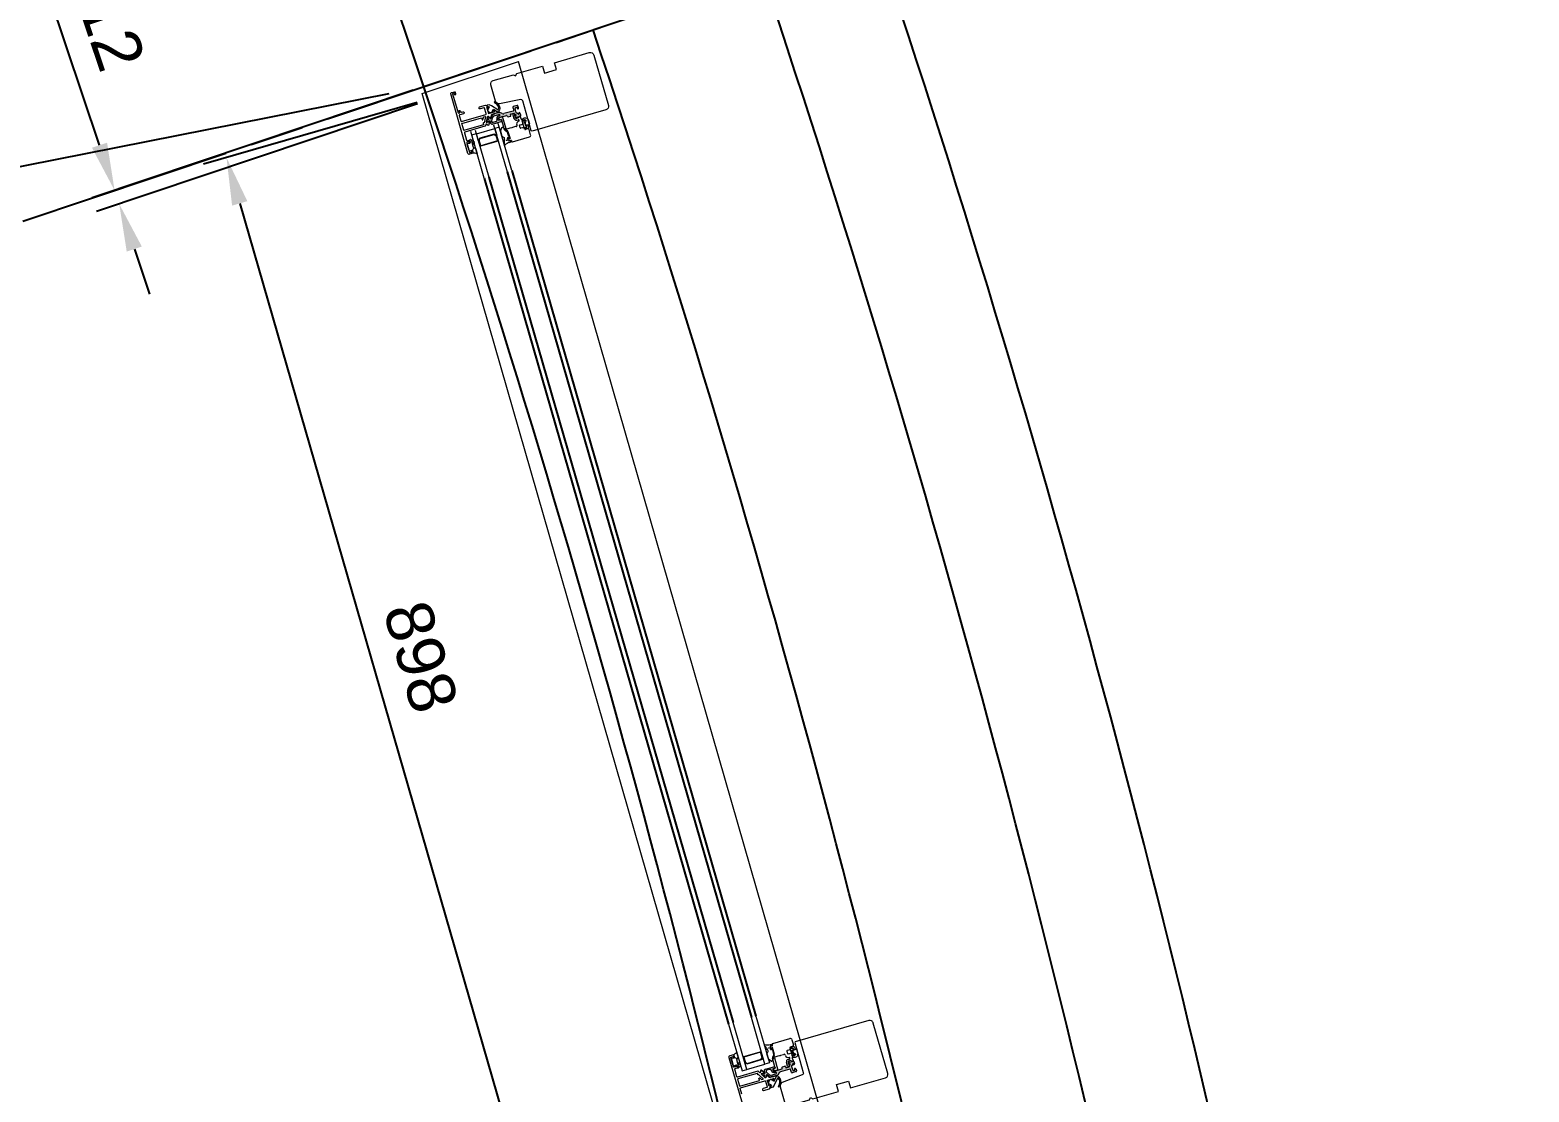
# Model space of a CAD drawing. Header units: inches. Extents: x 19267 to 40087, y 4081 to 15521.
# Drawn here: x 28981 to 30240, y 13030 to 13922 of the extents above; entities that cross this region are included whole.
import ezdxf

# ---------------------------------------------------------------- set-up
doc = ezdxf.new("R2010")
doc.units = ezdxf.units.IN
doc.header["$MEASUREMENT"] = 0
doc.linetypes.add('CENTERLINE', pattern=[30, 12, -1.5, 3, -1.5, 12])
doc.layers.get('DEFPOINTS').update_dxf_attribs({"color": 251})
doc.layers.add('20-TEXT', color=3, linetype='Continuous')
doc.layers.add('DWG', color=7, linetype='Continuous')
doc.layers.add('NEW_GF', color=7, linetype='Continuous', true_color=0xffffff)
for name, color, linetype, lineweight in [('VELFAC_ALU', 4, 'Continuous', 0), ('VELFAC_COMPOSITE', 4, 'Continuous', 0), ('VELFAC_GASKET', 5, 'Continuous', 0), ('VELFAC_GLAZING', 5, 'Continuous', 0), ('VELFAC_GLAZING_BEAD', 5, 'Continuous', 0), ('VELFAC_WOOD', 2, 'Continuous', 0)]:
    doc.layers.add(name, color=color, linetype=linetype, lineweight=lineweight)
doc.styles.get("Standard").update_dxf_attribs({"font": 'arial.ttf'})
doc.dimstyles.new('20-TEXT', dxfattribs={"dimscale": 20, "dimtxt": 2, "dimasz": 2, "dimexe": 1, "dimexo": 1.5, "dimgap": 1, "dimtad": 1, "dimdec": 0, "dimzin": 0, "dimdsep": 46, "dimtxsty": 'Standard', "dimcen": 0.09, "dimadec": 4, "dimazin": 0, "dimtfac": 1, "dimtdec": 0, "dimtofl": 0, "dimtmove": 0, "dimatfit": 3, "dimfxl": 1, "dimtolj": 1, "dimtzin": 0, "dimarcsym": 0})

# ---------------------------------------------------------------- blocks, each defined once
blk = doc.blocks.new('*D34')
at = {"layer": '20-TEXT', "color": 0, "lineweight": -2, "transparency": 16777216}
for p, q in [((29282.3, 13868.1), (28511.6, 13715.3)), ((28539, 13679.9), (29052.6, 11090.6)), ((29811.5, 11200.3), (29040.8, 11047.4))]:
    blk.add_line(p, q, dxfattribs=at)
at = {"layer": '20-TEXT', "color": 0, "transparency": 16777216}
for points in [[(28545.5, 13681.2), (28532.4, 13678.6), (28531.2, 13719.2)], [(29059.2, 11091.9), (29046.1, 11089.3), (29060.4, 11051.3)]]:
    blk.add_solid(points, dxfattribs=at)
at = {"layer": 'DEFPOINTS', "color": 0, "transparency": 16777216}
for p in [(29311.7, 13874), (29840.9, 11206.2), (29060.4, 11051.3)]:
    blk.add_point(p, dxfattribs=at)
at = {"layer": '20-TEXT', "color": 0, "transparency": 16777216, "insert": (28841.1, 12394.2), "char_height": 40, "attachment_point": 5, "rotation": 281.22}
blk.add_mtext('\\A1;2720 Structural Opening', dxfattribs=at)
blk = doc.blocks.new('*D40')
at = {"layer": '20-TEXT', "color": 0, "lineweight": -2, "transparency": 16777216}
for p, q in [((29306.2, 13860.8), (29126.7, 13809)), ((29157.1, 13776.1), (29383.5, 12992.3)), ((29554.8, 13000.2), (29375.4, 12948.3))]:
    blk.add_line(p, q, dxfattribs=at)
at = {"layer": '20-TEXT', "color": 0, "transparency": 16777216}
for points in [[(29163.5, 13777.9), (29150.7, 13774.2), (29146, 13814.5)], [(29389.9, 12994.2), (29377.1, 12990.5), (29394.6, 12953.9)]]:
    blk.add_solid(points, dxfattribs=at)
at = {"layer": 'DEFPOINTS', "color": 0, "transparency": 16777216}
for p in [(29335, 13869.1), (29583.6, 13008.5), (29394.6, 12953.9)]:
    blk.add_point(p, dxfattribs=at)
at = {"layer": '20-TEXT', "color": 0, "transparency": 16777216, "insert": (29309.1, 13395.4), "char_height": 40, "attachment_point": 5, "rotation": 286.1133}
blk.add_mtext('\\A1;898', dxfattribs=at)
blk = doc.blocks.new('*D46')
at = {"layer": '20-TEXT', "color": 0, "lineweight": -2, "transparency": 16777216}
for p, q in [((29039.3, 13824.9), (28997, 13951.1)), ((29302.7, 13871), (29033.1, 13780.6)), ((29306.5, 13859.6), (29036.9, 13769.3)), ((29068.6, 13737.7), (29081.3, 13699.8))]:
    blk.add_line(p, q, dxfattribs=at)
at = {"layer": '20-TEXT', "color": 0, "transparency": 16777216}
for points in [[(29045.7, 13827), (29033, 13822.8), (29052, 13787)], [(29074.9, 13739.8), (29062.2, 13735.6), (29055.9, 13775.6)]]:
    blk.add_solid(points, dxfattribs=at)
at = {"layer": 'DEFPOINTS', "color": 0, "transparency": 16777216}
for p in [(29331.2, 13880.5), (29335, 13869.1), (29052, 13787)]:
    blk.add_point(p, dxfattribs=at)
at = {"layer": '20-TEXT', "color": 0, "transparency": 16777216, "insert": (29049.8, 13919.7), "char_height": 40, "attachment_point": 5, "rotation": 288.5229}
blk.add_mtext('\\A1;12', dxfattribs=at)

msp = doc.modelspace()

# ---------------------------------------------------------------- hatches: boundary and pattern name
at = {"layer": 'VELFAC_COMPOSITE'}
h = msp.add_hatch(color=8, dxfattribs=at)
h.paths.add_polyline_path([(29369.5, 13842.7, -0.520567), (29367.6, 13844.2), (29367.6, 13844.6, 0.520567), (29366.9, 13845.2), (29365.2, 13844.7, -0.131652), (29365, 13844.7), (29364.6, 13844.8, -0.414214), (29364.4, 13845.2), (29364.6, 13846.1, -0.414214), (29365, 13846.3), (29365.2, 13846.2, 1.69614), (29365.4, 13847.3), (29365.3, 13847.3, -0.414214), (29365, 13847.7), (29365.2, 13848.5, -0.414214), (29365.6, 13848.8), (29366, 13848.7, -0.131652), (29366.1, 13848.6), (29367.4, 13847.4, 0.57735), (29368.2, 13847.6), (29368.6, 13849.3, -0.267949), (29370, 13850.7), (29371, 13851, 0.267949), (29371.2, 13851.2, -0.267949), (29371.4, 13851.4), (29374.8, 13852.4, -0.176327), (29375.5, 13852.4), (29377.6, 13851.4, 0.176327), (29379, 13851.4), (29386.8, 13853.6, 0.414214), (29387.2, 13854.2), (29386.5, 13856.6, -0.414214), (29386.8, 13857.3), (29390.2, 13858.2, -0.414214), (29390.8, 13857.9), (29391.3, 13856.3, -0.342001), (29390.8, 13855.2, -0.490311), (29390.5, 13855.3), (29390.3, 13856.2, 0.414214), (29389.6, 13856.5), (29388.7, 13856.2, 0.414214), (29388.3, 13855.6), (29389.2, 13852.5, 0.198912), (29389.7, 13851.9), (29391.2, 13851, 0.668179), (29391.6, 13851.4), (29391.5, 13852, -0.490311), (29391.6, 13852.3, -0.342001), (29392.6, 13851.6), (29393.1, 13850, -0.414214), (29392.7, 13849.4), (29389.8, 13848.5, -0.198912), (29389, 13848.6), (29388.2, 13849.1, -0.198912), (29388.1, 13849.2), (29388.1, 13849.4, -0.414214), (29388.2, 13849.6), (29389.1, 13849.9, 0.668179), (29389.2, 13850.5), (29388.2, 13851, -0.148291), (29387.8, 13851.4, 0.357756), (29387.2, 13851.7), (29384.8, 13850.9, 0.414214), (29384.6, 13850.6), (29384.8, 13849.7, -0.414214), (29384.6, 13849.3), (29382.5, 13848.7, -0.349216), (29382.1, 13848.9), (29381.6, 13849.8, 0.349216), (29381.3, 13849.9), (29374.9, 13848.1, 0.414214), (29374.2, 13846.9), (29374.4, 13846.2, 0.414214), (29375, 13845.8), (29376.5, 13846.3, -0.414214), (29377.1, 13845.9), (29377.2, 13845.7, -0.414214), (29376.6, 13844.7)])
h.paths.add_polyline_path([(29373.1, 13846.1), (29373, 13846.6, -0.414214), (29374.5, 13849.3), (29375.1, 13849.5, 1), (29374.7, 13850.8), (29370.8, 13849.7, 0.267949), (29369.7, 13848.6), (29368.9, 13845.3), (29368.9, 13844.8, 0.520567), (29369.8, 13844.1), (29372.5, 13844.8, 0.414214)], flags=16)
h = msp.add_hatch(color=8, dxfattribs=at)
h.paths.add_polyline_path([(29598.7, 13049.3, 0.520567), (29597.9, 13047), (29598.1, 13046.6, -0.520567), (29597.8, 13045.7), (29596.1, 13045.2, 0.131652), (29596, 13045.1), (29595.7, 13044.9, 0.414214), (29595.7, 13044.4), (29596.4, 13043.8, 0.414214), (29596.8, 13043.8), (29596.9, 13043.9, -1.69614), (29597.7, 13043.2), (29597.6, 13043.1, 0.414214), (29597.6, 13042.7), (29598.2, 13042.1, 0.414214), (29598.6, 13042.1), (29598.9, 13042.3, 0.131652), (29599, 13042.5), (29599.4, 13044.2, -0.57735), (29600.2, 13044.4), (29601.5, 13043.2, 0.267949), (29603.4, 13042.7), (29604.4, 13043, -0.267949), (29604.7, 13042.9, 0.267949), (29605, 13042.9), (29608.4, 13043.9, 0.176327), (29608.9, 13044.3), (29610.2, 13046.2, -0.176327), (29611.3, 13047), (29619.2, 13049.3, -0.414214), (29619.8, 13048.9), (29620.5, 13046.5, 0.414214), (29621.1, 13046.2), (29624.5, 13047.2, 0.414214), (29624.8, 13047.8), (29624.4, 13049.3, 0.342001), (29623.4, 13050.1, 0.490311), (29623.2, 13049.8), (29623.4, 13048.9, -0.414214), (29623.1, 13048.3), (29622.1, 13048, -0.414214), (29621.5, 13048.4), (29620.6, 13051.5, -0.198912), (29620.7, 13052.3), (29621.5, 13053.8, -0.668179), (29622.1, 13053.7), (29622.3, 13053.1, 0.490311), (29622.5, 13053, 0.342001), (29623, 13054.1), (29622.5, 13055.7, 0.414214), (29621.9, 13056), (29619, 13055.1, 0.198912), (29618.4, 13054.7), (29617.9, 13053.9, 0.198912), (29617.9, 13053.7), (29618, 13053.5, 0.414214), (29618.2, 13053.4), (29619.1, 13053.6, -0.668179), (29619.5, 13053.2), (29618.9, 13052.2, 0.148291), (29618.8, 13051.7, -0.357756), (29618.5, 13051.1), (29616, 13050.4, -0.414214), (29615.7, 13050.6), (29615.4, 13051.5, 0.414214), (29615, 13051.7), (29612.9, 13051.1, 0.349216), (29612.7, 13050.8), (29612.7, 13049.7, -0.349216), (29612.5, 13049.4), (29606.1, 13047.6, -0.414214), (29604.9, 13048.3), (29604.7, 13048.9, -0.414214), (29605.1, 13049.6), (29606.5, 13050, 0.414214), (29606.8, 13050.6), (29606.8, 13050.8, 0.414214), (29605.8, 13051.3)])
h.paths.add_polyline_path([(29603.6, 13048.4), (29603.7, 13047.9, 0.414214), (29606.4, 13046.4), (29607, 13046.5, -1), (29607.4, 13045.2), (29603.5, 13044.1, -0.267949), (29602, 13044.4), (29599.6, 13046.8), (29599.3, 13047.2, -0.520567), (29599.7, 13048.3), (29602.3, 13049, -0.414214)], flags=16)

# ---------------------------------------------------------------- linework, layer by layer
at = {"color": 5}
msp.add_arc((19169.9, 10476.1), 10695.9, 3.91391, 18.52294, dxfattribs=at)
at = {"layer": '20-TEXT', "color": 1, "linetype": 'CENTERLINE', "ltscale": 15}
msp.add_line((26414.7, 12903.4), (29691, 14001.1), dxfattribs=at)
at = {"layer": 'DWG', "ltscale": 5}
for p, q in [((29381.7, 13802.6), (29586.9, 13092.7)), ((29385.5, 13803.7), (29590.7, 13093.8)), ((29362.4, 13797.1), (29567.6, 13087.1)), ((29366.3, 13798.2), (29571.5, 13088.3))]:
    msp.add_line(p, q, dxfattribs=at)
at = {"layer": 'NEW_GF', "color": 4, "linetype": 'Continuous', "ltscale": 100}
msp.add_line((29691, 14001.1), (29311.7, 13874), dxfattribs=at)
msp.add_arc((19176.6, 10479.1), 10688.6, 18.51899, 26.04375, dxfattribs=at)
at = {"layer": 'NEW_GF', "color": 1, "linetype": 'Continuous', "ltscale": 100}
for centre, radius, start, end in [((19171.7, 10476.3), 11094.1, 3.91335, 18.52479), ((19169.9, 10476.1), 10995.9, 3.91391, 18.52293), ((19172.4, 10476.4), 10843.4, 3.91305, 18.52548)]:
    msp.add_arc(centre, radius, start, end, dxfattribs=at)
at = {"layer": 'VELFAC_ALU', "ltscale": 15}
msp.add_line((29310.4, 13868.3), (29391.1, 13895.3), dxfattribs=at)
at = {"layer": 'VELFAC_ALU'}
for p, q in [((29643.7, 13018.5), (29391.1, 13895.3)), ((29561, 12998.5), (29310.4, 13868.3))]:
    msp.add_line(p, q, dxfattribs=at)
for points in [[(29363.1, 13840.8), (29346.1, 13835.9, 0.414214), (29345.8, 13835.3), (29347.6, 13829.1, 0.414214), (29348.2, 13828.7), (29349.9, 13829.2, -0.414214), (29350.2, 13829), (29350.6, 13827.8, -0.341999), (29350.1, 13826.7, -0.490314), (29349.8, 13826.8), (29349.6, 13827.6, 0.414214), (29349.3, 13827.7), (29348.1, 13827.4, 0.414214), (29347.8, 13826.8), (29350, 13819.1, 0.414214), (29350.6, 13818.7), (29351.8, 13819.1, 0.414214), (29352, 13819.3), (29351.7, 13820.2, -0.490314), (29351.9, 13820.4, -0.341999), (29352.9, 13819.7), (29353.3, 13818.5, -0.414214), (29353.1, 13818.1), (29350, 13817.3, -0.414214), (29348.7, 13817.9), (29334.3, 13867.9, -0.414214), (29335, 13869.1), (29337.4, 13869.8, -0.414214), (29338, 13869.5), (29338.4, 13868, -0.341999), (29338, 13866.9, -0.490314), (29337.7, 13867), (29337.2, 13868.5, 0.414214), (29337, 13868.7), (29335.9, 13868.4, 0.414214), (29335.8, 13868.1), (29340.5, 13852, 0.414214), (29340.7, 13851.8), (29341.8, 13852.1, 0.414214), (29341.9, 13852.4), (29341.5, 13853.9, -0.490314), (29341.7, 13854.1, -0.341999), (29342.6, 13853.4), (29342.8, 13853, 0.414214), (29343.4, 13852.6), (29344.5, 13852.9, -1), (29345, 13851.3), (29341.9, 13850.4, 0.414214), (29341.5, 13849.8), (29342.8, 13845.3, 0.414214), (29343.4, 13844.9), (29363.8, 13850.8, 0.414214), (29364.1, 13851.4), (29362.8, 13856, 0.414214), (29362.2, 13856.3), (29359.1, 13855.4, -1), (29358.6, 13857), (29363.5, 13858.4, -0.198912), (29363.6, 13858.4), (29365.7, 13857.3, -0.341999), (29366.2, 13856.2, -0.490314), (29365.9, 13856), (29364.8, 13856.7, 0.668179), (29364.5, 13856.4), (29365.9, 13851.6, 0.414214), (29366.1, 13851.5), (29370.9, 13852.9, 0.668179), (29371, 13853.2), (29369.7, 13853.9, -0.490314), (29369.7, 13854.2, -0.341999), (29370.9, 13854.4), (29373.5, 13853, -0.668179), (29373.4, 13852), (29368.9, 13850.7, 0.267949), (29368.2, 13850), (29367.6, 13847.6, -0.57735), (29367.3, 13847.5), (29365.8, 13848.9, 0.57735), (29365.3, 13848.7), (29364.2, 13844.5, 0.760346), (29364.7, 13844.2, -0.171785), (29364.9, 13844.2), (29366.5, 13844.4, 0.267949), (29366.6, 13844.5, -0.957292), (29367, 13844.4), (29366, 13841.5, -0.493145), (29365.7, 13841.4), (29365, 13841.9, -0.315299), (29364.9, 13842.2), (29364.9, 13842.2, 0.414214), (29364.8, 13842.5), (29363.8, 13842.7), (29363.4, 13841.2, -0.267949)], [(29343.7, 13843.2), (29360.1, 13848, -0.414214), (29360.3, 13847.8), (29360.7, 13846.4, 0.414214), (29361.1, 13846.2), (29361.2, 13846.2, 0.267949), (29361.4, 13846.4), (29361.9, 13848.3, -0.267949), (29362.1, 13848.6), (29363.3, 13848.9, -0.57735), (29363.5, 13848.7), (29362.3, 13843.8, -0.267949), (29362.2, 13843.7), (29361.8, 13843.6, 0.414214), (29361.6, 13843.2), (29361.9, 13842.3, -0.414214), (29361.8, 13842), (29345.4, 13837.3, -0.414214), (29345.2, 13837.4), (29343.6, 13843, -0.414214)], [(29577.2, 13035), (29593.5, 13039.8, 0.414214), (29593.7, 13040), (29593.2, 13041.5, -0.414214), (29593.5, 13041.8), (29593.6, 13041.9, -0.267949), (29593.9, 13041.8), (29595.3, 13040.4, 0.267949), (29595.6, 13040.4), (29596.7, 13040.7, 0.57735), (29596.8, 13041), (29593.2, 13044.5, 0.267949), (29593.1, 13044.5), (29592.7, 13044.4, -0.414214), (29592.3, 13044.6), (29592.1, 13045.6, 0.414214), (29591.8, 13045.7), (29575.5, 13041, 0.414214), (29575.3, 13040.8), (29576.9, 13035.2, 0.414214)]]:
    msp.add_lwpolyline(points, format="xyb", close=True, dxfattribs=at)
msp.add_lwpolyline([(29578.8, 13028.3), (29577.5, 13032.9, -0.414214), (29577.8, 13033.5), (29598.2, 13039.4, -0.414214), (29598.8, 13039), (29600.1, 13034.5, -0.414214), (29599.8, 13033.9), (29596.7, 13033, 1), (29597.1, 13031.3), (29602, 13032.8, 0.198912), (29602.1, 13032.8), (29603.3, 13034.9, 0.341999), (29603.1, 13036.1, 0.490314), (29602.8, 13036.1), (29602.1, 13034.9, -0.668179), (29601.8, 13035), (29600.4, 13039.8, -0.414214), (29600.5, 13040), (29605.3, 13041.4, -0.668179), (29605.6, 13041.1), (29604.9, 13039.9, 0.490314), (29605, 13039.6, 0.341999), (29606.1, 13040.1), (29607.6, 13042.7, 0.668179), (29607, 13043.5), (29602.5, 13042.1, -0.267949), (29601.5, 13042.4), (29599.7, 13044.1, 0.57735), (29599.4, 13044), (29598.9, 13042.1, -0.57735), (29598.4, 13041.9), (29595.2, 13045, -0.760346), (29595.5, 13045.5, 0.171785), (29595.6, 13045.5), (29597.1, 13046.2, -0.267949), (29597.3, 13046.2, 0.957292), (29597.5, 13046.5), (29595.1, 13048.4, 0.493145), (29594.8, 13048.3), (29594.5, 13047.5, 0.315299), (29594.5, 13047.3), (29594.6, 13047.2, -0.414214), (29594.6, 13046.9), (29593.9, 13046.2), (29592.8, 13047.3, 0.267949), (29592.3, 13047.4), (29575.3, 13042.5, -0.414214), (29574.7, 13042.9), (29572.9, 13049.1, -0.414214), (29573.3, 13049.7), (29574.9, 13050.2, 0.414214), (29575.1, 13050.6), (29574.7, 13051.8, 0.341999), (29573.8, 13052.5, 0.490314), (29573.6, 13052.2), (29573.8, 13051.4, -0.414214), (29573.7, 13051.2), (29572.4, 13050.8, -0.414214), (29571.8, 13051.1), (29569.6, 13058.8, -0.414214), (29569.9, 13059.4), (29571.2, 13059.8, -0.414214), (29571.4, 13059.7), (29571.7, 13058.8, 0.490314), (29572, 13058.7, 0.341999), (29572.4, 13059.9), (29572.1, 13061, 0.414214), (29571.7, 13061.3), (29568.6, 13060.4, 0.414214), (29567.9, 13059.1), (29582.4, 13009.2, 0.414214)], format="xyb", dxfattribs=at)
at = {"layer": 'VELFAC_COMPOSITE'}
for p, q in [((29366, 13848.7), (29365.6, 13848.8)), ((29368.6, 13849.3), (29368.2, 13847.6)), ((29371, 13851), (29370, 13850.7)), ((29370.8, 13849.7), (29374.7, 13850.8)), ((29374.8, 13852.4), (29371.4, 13851.4)), ((29375.1, 13849.5), (29374.5, 13849.3)), ((29374.9, 13848.1), (29381.3, 13849.9)), ((29377.6, 13851.4), (29375.5, 13852.4)), ((29386.8, 13853.6), (29379, 13851.4)), ((29381.6, 13849.8), (29382.1, 13848.9)), ((29382.5, 13848.7), (29384.6, 13849.3)), ((29384.8, 13849.7), (29384.6, 13850.6)), ((29384.8, 13850.9), (29387.2, 13851.7)), ((29386.5, 13856.6), (29387.2, 13854.2)), ((29390.2, 13858.2), (29386.8, 13857.3)), ((29388.1, 13849.4), (29388.1, 13849.2)), ((29388.2, 13851), (29389.2, 13850.5)), ((29389.1, 13849.9), (29388.2, 13849.6)), ((29388.2, 13849.1), (29389, 13848.6)), ((29389.2, 13852.5), (29388.3, 13855.6)), ((29388.7, 13856.2), (29389.6, 13856.5)), ((29391.2, 13851), (29389.7, 13851.9)), ((29389.8, 13848.5), (29392.7, 13849.4)), ((29390.3, 13856.2), (29390.5, 13855.3)), ((29391.3, 13856.3), (29390.8, 13857.9)), ((29391.5, 13852), (29391.6, 13851.4)), ((29393.1, 13850), (29392.6, 13851.6)), ((29364.6, 13846.1), (29364.4, 13845.2)), ((29364.6, 13844.8), (29365, 13844.7)), ((29365.2, 13848.5), (29365, 13847.7)), ((29365.2, 13846.2), (29365, 13846.3)), ((29365.2, 13844.7), (29366.9, 13845.2)), ((29365.3, 13847.3), (29365.4, 13847.3)), ((29367.4, 13847.4), (29366.1, 13848.6)), ((29367.6, 13844.6), (29367.6, 13844.2)), ((29368.9, 13845.3), (29369.7, 13848.6)), ((29368.9, 13844.8), (29368.9, 13845.3)), ((29369.5, 13842.7), (29376.6, 13844.7)), ((29372.5, 13844.8), (29369.8, 13844.1)), ((29373, 13846.6), (29373.1, 13846.1)), ((29374.4, 13846.2), (29374.2, 13846.9)), ((29376.5, 13846.3), (29375, 13845.8)), ((29377.2, 13845.7), (29377.1, 13845.9)), ((29619, 13055.1), (29621.9, 13056)), ((29622.5, 13055.7), (29623, 13054.1)), ((29595.7, 13044.9), (29596, 13045.1)), ((29596.4, 13043.8), (29595.7, 13044.4)), ((29596.1, 13045.2), (29597.8, 13045.7)), ((29596.9, 13043.9), (29596.8, 13043.8)), ((29597.6, 13043.1), (29597.7, 13043.2)), ((29598.1, 13046.6), (29597.9, 13047)), ((29598.7, 13049.3), (29605.8, 13051.3)), ((29599.4, 13044.2), (29599, 13042.5)), ((29599.3, 13047.2), (29599.6, 13046.8)), ((29599.6, 13046.8), (29602, 13044.4)), ((29602.3, 13049), (29599.7, 13048.3)), ((29601.5, 13043.2), (29600.2, 13044.4)), ((29604.4, 13043), (29603.4, 13042.7)), ((29603.5, 13044.1), (29607.4, 13045.2)), ((29603.7, 13047.9), (29603.6, 13048.4)), ((29604.7, 13048.9), (29604.9, 13048.3)), ((29608.4, 13043.9), (29605, 13042.9)), ((29606.5, 13050), (29605.1, 13049.6)), ((29606.1, 13047.6), (29612.5, 13049.4)), ((29607, 13046.5), (29606.4, 13046.4)), ((29606.8, 13050.8), (29606.8, 13050.6)), ((29610.2, 13046.2), (29608.9, 13044.3)), ((29619.2, 13049.3), (29611.3, 13047)), ((29612.7, 13049.7), (29612.7, 13050.8)), ((29612.9, 13051.1), (29615, 13051.7)), ((29615.4, 13051.5), (29615.7, 13050.6)), ((29616, 13050.4), (29618.5, 13051.1)), ((29617.9, 13053.9), (29618.4, 13054.7)), ((29618, 13053.5), (29617.9, 13053.7)), ((29619.1, 13053.6), (29618.2, 13053.4)), ((29618.9, 13052.2), (29619.5, 13053.2)), ((29620.5, 13046.5), (29619.8, 13048.9)), ((29620.6, 13051.5), (29621.5, 13048.4)), ((29621.5, 13053.8), (29620.7, 13052.3)), ((29624.5, 13047.2), (29621.1, 13046.2)), ((29622.3, 13053.1), (29622.1, 13053.7)), ((29622.1, 13048), (29623.1, 13048.3)), ((29623.4, 13048.9), (29623.2, 13049.8)), ((29624.4, 13049.3), (29624.8, 13047.8)), ((29598.2, 13042.1), (29597.6, 13042.7)), ((29598.9, 13042.3), (29598.6, 13042.1))]:
    msp.add_line(p, q, dxfattribs=at)
for centre, radius, start, end in [((29365.5, 13848.5), 0.3, 76.1217, 166.1217), ((29370.6, 13848.8), 2, 106.1217, 166.1217), ((29371.2, 13848.2), 1.5, 106.1217, 166.1217), ((29370.9, 13851.3), 0.3, 286.1217, 346.1217), ((29371.5, 13851.2), 0.3, 106.1217, 166.1217), ((29375.1, 13847.2), 2.2, 106.1217, 196.1217), ((29374.9, 13850.1), 0.7, 286.1217, 106.1217), ((29375.1, 13851.5), 1, 66.1217, 106.1217), ((29378.4, 13853.3), 2, 246.1217, 286.1217), ((29381.3, 13849.6), 0.3, 29.1217, 106.1217), ((29382.4, 13849), 0.3, 209.1217, 286.1217), ((29384.9, 13850.7), 0.3, 106.1217, 196.1217), ((29384.5, 13849.6), 0.3, 286.1217, 16.1217), ((29387, 13856.8), 0.5, 106.1217, 196.1217), ((29386.7, 13854.1), 0.5, 286.1217, 16.1217), ((29387.4, 13851.2), 0.5, 27.3818, 106.1217), ((29388.7, 13851.9), 1, 207.3818, 241.1217), ((29388.2, 13849.4), 0.2, 106.1217, 196.1217), ((29388.3, 13849.2), 0.2, 196.1217, 241.1217), ((29388.8, 13855.8), 0.5, 106.1217, 196.1217), ((29389, 13850.2), 0.3, 286.1217, 61.1217), ((29390.2, 13852.7), 1, 196.1217, 241.1217), ((29389.8, 13856), 0.5, 16.1217, 106.1217), ((29390.3, 13857.8), 0.5, 16.1217, 106.1217), ((29390.7, 13855.4), 0.2, 196.1217, 300.5987), ((29390.3, 13856.1), 1, 300.5987, 16.1217), ((29391.3, 13851.3), 0.3, 241.1217, 16.1217), ((29391.6, 13852.1), 0.2, 91.6448, 196.1217), ((29391.7, 13851.3), 1, 16.1217, 91.6448), ((29392.6, 13849.9), 0.5, 286.1217, 16.1217), ((29364.7, 13845.1), 0.3, 166.1217, 256.1217), ((29364.9, 13846), 0.3, 76.1217, 166.1217), ((29365.3, 13847.6), 0.3, 166.1217, 256.1217), ((29365.1, 13845), 0.3, 256.1217, 286.1217), ((29365.6, 13846.7), 0.6, 227.1667, 105.0768), ((29365.9, 13848.4), 0.3, 46.1217, 76.1217), ((29367, 13844.7), 0.6, 356.1217, 106.1217), ((29367.7, 13847.7), 0.5, 226.1217, 346.1217), ((29369.1, 13844.1), 1.5, 176.1217, 286.1217), ((29369.6, 13844.7), 0.7, 176.1217, 286.1217), ((29372.2, 13845.8), 1, 286.1217, 16.1217), ((29375.2, 13847.1), 1, 106.1217, 196.1217), ((29374.9, 13846.3), 0.5, 196.1217, 286.1217), ((29376.6, 13845.8), 0.5, 16.1217, 106.1217), ((29376.4, 13845.5), 0.75, 286.1217, 16.1217), ((29389.5, 13849.5), 1, 241.1217, 286.1217), ((29622.1, 13055.5), 0.5, 16.1217, 106.1217), ((29595.9, 13044.7), 0.3, 136.1217, 226.1217), ((29596.2, 13044.9), 0.3, 106.1217, 136.1217), ((29596.6, 13044), 0.3, 226.1217, 316.1217), ((29597.5, 13043.8), 0.6, 287.1667, 165.0768), ((29597.8, 13042.9), 0.3, 136.1217, 226.1217), ((29599.1, 13047.8), 1.5, 106.1217, 216.1217), ((29597.7, 13046.3), 0.6, 286.1217, 36.1217), ((29599.9, 13047.6), 0.7, 106.1217, 216.1217), ((29599.9, 13044.1), 0.5, 46.1217, 166.1217), ((29602.9, 13044.7), 2, 226.1217, 286.1217), ((29603.1, 13045.5), 1.5, 226.1217, 286.1217), ((29602.6, 13048.1), 1, 16.1217, 106.1217), ((29605.8, 13048.5), 2.2, 196.1217, 286.1217), ((29604.5, 13042.7), 0.3, 46.1217, 106.1217), ((29605.2, 13049.1), 0.5, 106.1217, 196.1217), ((29605.9, 13048.5), 1, 196.1217, 286.1217), ((29606, 13050.6), 0.75, 16.1217, 106.1217), ((29606.4, 13050.5), 0.5, 286.1217, 16.1217), ((29607.2, 13045.9), 0.7, 286.1217, 106.1217), ((29608.1, 13044.8), 1, 286.1217, 326.1217), ((29611.9, 13045.1), 2, 106.1217, 146.1217), ((29612.4, 13049.7), 0.3, 286.1217, 3.1217), ((29613, 13050.8), 0.3, 106.1217, 183.1217), ((29615.1, 13051.4), 0.3, 16.1217, 106.1217), ((29616, 13050.7), 0.3, 196.1217, 286.1217), ((29618.1, 13053.8), 0.2, 151.1217, 196.1217), ((29618.2, 13053.6), 0.2, 196.1217, 286.1217), ((29619.2, 13054.2), 1, 106.1217, 151.1217), ((29618.3, 13051.6), 0.5, 286.1217, 4.8617), ((29619.8, 13051.8), 1, 151.1217, 184.8617), ((29619.2, 13053.3), 0.3, 331.1217, 106.1217), ((29619.3, 13048.8), 0.5, 16.1217, 106.1217), ((29621, 13046.7), 0.5, 196.1217, 286.1217), ((29621.6, 13051.8), 1, 151.1217, 196.1217), ((29621.8, 13053.6), 0.3, 16.1217, 151.1217), ((29622, 13048.5), 0.5, 196.1217, 286.1217), ((29622.4, 13053.1), 0.2, 196.1217, 300.5987), ((29622, 13053.8), 1, 300.5987, 16.1217), ((29623, 13048.8), 0.5, 286.1217, 16.1217), ((29623.4, 13049.9), 0.2, 91.6448, 196.1217), ((29623.4, 13049.1), 1, 16.1217, 91.6448), ((29624.3, 13047.6), 0.5, 286.1217, 16.1217), ((29598.4, 13042.3), 0.3, 226.1217, 316.1217), ((29598.7, 13042.5), 0.3, 316.1217, 346.1217), ((29604.9, 13043.2), 0.3, 226.1217, 286.1217)]:
    msp.add_arc(centre, radius, start, end, dxfattribs=at)
at = {"layer": 'VELFAC_GASKET'}
for p, q in [((29373.3, 13860.1), (29371.4, 13861.3)), ((29364.6, 13858.3), (29364.6, 13858.3)), ((29364.7, 13857.8), (29366.7, 13857.1)), ((29366.5, 13858.8), (29364.8, 13858.4)), ((29366.7, 13857.1), (29365.4, 13854.7)), ((29365.8, 13853.3), (29367.5, 13852.4)), ((29368.5, 13858), (29366.5, 13858.8)), ((29374, 13854.6), (29368.5, 13858)), ((29368.9, 13852.7), (29370.2, 13855.2)), ((29370.2, 13855.2), (29374.6, 13852.4)), ((29371.1, 13860.8), (29372.7, 13859.6)), ((29377, 13839.5), (29376.1, 13837.1)), ((29376.1, 13836.8), (29377.3, 13832.5)), ((29381.1, 13837.6), (29378.2, 13839.7)), ((29383.1, 13832.1), (29381.3, 13837.3)), ((29392.6, 13839.6), (29392.1, 13841.4)), ((29392.4, 13842), (29393.9, 13842.4)), ((29394.7, 13839.6), (29393.3, 13839.2)), ((29393.9, 13842.4), (29395.1, 13842.8)), ((29394.5, 13845.1), (29394.2, 13846.1)), ((29395.9, 13846), (29394.5, 13845.1)), ((29395.9, 13846), (29394.5, 13845.1)), ((29395.8, 13840), (29394.7, 13839.6)), ((29396.4, 13845.3), (29396, 13845)), ((29396.4, 13845.3), (29396, 13845)), ((29396.3, 13838.8), (29396.1, 13839.4)), ((29396.2, 13843.9), (29397, 13841.1)), ((29396.2, 13843.9), (29397, 13841.1)), ((29397.2, 13845.9), (29396.4, 13845.3)), ((29397.2, 13845.9), (29396.4, 13845.3)), ((29398.6, 13838.9), (29396.5, 13838.7)), ((29397, 13844.2), (29397.6, 13845.4)), ((29397, 13844.2), (29397.6, 13845.4)), ((29397, 13841.1), (29397.9, 13841.1)), ((29397, 13841.1), (29397.9, 13841.1)), ((29398.2, 13841.7), (29397.6, 13841.8)), ((29398.2, 13841.7), (29397.6, 13841.8)), ((29397.9, 13841.1), (29398.2, 13841.1)), ((29397.9, 13841.1), (29398.2, 13841.1)), ((29398.6, 13842.2), (29399.1, 13842)), ((29399.3, 13846.6), (29400.4, 13842.9)), ((29349.7, 13820.4), (29348.2, 13825.6)), ((29348.5, 13826.2), (29350.3, 13826.7)), ((29350.7, 13827.4), (29350.2, 13828.9)), ((29351, 13829.7), (29352.5, 13829.3)), ((29351.4, 13829.6), (29352, 13827.4)), ((29352.6, 13827.6), (29352, 13827.4)), ((29352, 13827.4), (29353.3, 13823.2)), ((29352.4, 13827.2), (29352.7, 13827.4)), ((29353.4, 13826.1), (29352.4, 13826.5)), ((29353.6, 13828.3), (29354, 13826.7)), ((29377.6, 13832.2), (29379.3, 13831.3)), ((29382.9, 13828.6), (29382, 13830.7)), ((29382.4, 13831.4), (29382.7, 13831.4)), ((29384.6, 13828.8), (29383.7, 13828.5)), ((29383.7, 13827.3), (29384.8, 13827.9)), ((29384.9, 13828.6), (29384.9, 13828.7)), ((29352, 13820.5), (29350.3, 13820)), ((29353.3, 13818.3), (29352.8, 13820.1)), ((29353.5, 13822.7), (29354.1, 13822.6)), ((29355.5, 13821.5), (29356.5, 13818)), ((29602.5, 13069.8), (29603.8, 13070)), ((29602.5, 13068.3), (29602.9, 13066.1)), ((29604, 13069.1), (29603.1, 13068.8)), ((29604.2, 13069.4), (29604.3, 13069.3)), ((29570.1, 13057.6), (29571.6, 13052.4)), ((29572.1, 13058.7), (29570.4, 13058.2)), ((29572, 13061.2), (29572.5, 13059.4)), ((29574.5, 13057.6), (29575, 13058.1)), ((29575.6, 13059.7), (29574.6, 13063.2)), ((29575.8, 13052.9), (29574.6, 13057.1)), ((29601.1, 13057.8), (29599.9, 13062)), ((29600, 13062.5), (29600.9, 13064.1)), ((29603.3, 13056), (29601.3, 13057.5)), ((29603.6, 13065.7), (29603.9, 13065.9)), ((29605.8, 13059.7), (29604.5, 13056.4)), ((29604.6, 13065.5), (29605.8, 13060.1)), ((29616.6, 13064.2), (29617.1, 13062.4)), ((29618.4, 13065.3), (29616.9, 13064.9)), ((29617.7, 13062.1), (29619.2, 13062.5)), ((29619.5, 13065.6), (29618.4, 13065.3)), ((29619.2, 13062.5), (29620.4, 13062.9)), ((29619.3, 13066.8), (29619.5, 13066.2)), ((29621.3, 13068), (29619.4, 13067)), ((29621.1, 13065.3), (29621.8, 13065.8)), ((29621.1, 13065.3), (29621.8, 13065.8)), ((29621.9, 13062.5), (29621.1, 13065.3)), ((29621.9, 13062.5), (29621.1, 13065.3)), ((29622.8, 13060.5), (29621.1, 13060.5)), ((29621.1, 13060.5), (29621.4, 13059.6)), ((29622.8, 13060.5), (29621.1, 13060.5)), ((29621.8, 13065.8), (29622.1, 13065.9)), ((29621.8, 13065.8), (29622.1, 13065.9)), ((29622.5, 13065.5), (29622, 13064.9)), ((29622.5, 13065.5), (29622, 13064.9)), ((29622.8, 13061.4), (29622.3, 13061.5)), ((29622.8, 13061.4), (29622.3, 13061.5)), ((29622.8, 13062.6), (29623.9, 13061.9)), ((29622.8, 13062.6), (29623.9, 13061.9)), ((29623.8, 13061.3), (29622.8, 13061.4)), ((29623.8, 13061.3), (29622.8, 13061.4)), ((29623.1, 13065.2), (29623.3, 13065.6)), ((29626, 13061.9), (29624.9, 13065.6)), ((29572.2, 13052), (29573.9, 13052.5)), ((29574.6, 13052.2), (29575.1, 13050.6)), ((29576.2, 13054.7), (29575.6, 13053.8)), ((29576.4, 13053), (29575.8, 13052.9)), ((29576.4, 13050.7), (29575.8, 13052.9)), ((29576, 13053.2), (29576.3, 13053.2)), ((29576.1, 13050.4), (29577.2, 13051.5)), ((29577.5, 13053), (29577.1, 13054.5)), ((29605.9, 13039.1), (29608.2, 13043.8)), ((29601.2, 13038.3), (29602.2, 13040)), ((29604, 13035.6), (29601.6, 13036.9)), ((29602.7, 13033.9), (29604, 13035.6)), ((29602.9, 13033.5), (29602.9, 13033.5)), ((29604.8, 13034.1), (29603.1, 13033.5)), ((29603.5, 13040.4), (29605.9, 13039.1)), ((29606, 13035.7), (29604.8, 13034.1)), ((29608.8, 13041.6), (29606, 13035.7)), ((29609.7, 13034.8), (29610.5, 13036.7)), ((29611.2, 13036.6), (29610.2, 13034.5))]:
    msp.add_line(p, q, dxfattribs=at)
for centre in [(29381.2, 13829.1), (29601.3, 13067)]:
    msp.add_circle(centre, 0.196, dxfattribs=at)
for centre, radius, start, end in [((29371.2, 13861.1), 0.3, 57.8186, 237.8186), ((29364.9, 13858.1), 0.3, 101.1217, 151.1217), ((29364.9, 13858.1), 0.3, 151.1217, 241.1217), ((29366.2, 13854.2), 1, 151.1217, 241.1217), ((29368, 13853.2), 1, 241.1217, 331.1217), ((29370.1, 13856), 4.5, 344.0952, 53.8186), ((29370.7, 13855.9), 5, 342.0911, 58.587), ((29374.1, 13854.8), 0.3, 237.8186, 344.0952), ((29365.9, 13857.4), 10, 329.9676, 342.0911), ((29376.6, 13836.9), 0.5, 158.0893, 196.1217), ((29377.8, 13838.8), 1.05, 65.8648, 139.2884), ((29380.8, 13837.2), 0.5, 19.0994, 65.5613), ((29392.6, 13841.5), 0.5, 106.1217, 196.1217), ((29393.1, 13839.7), 0.5, 196.1217, 286.1217), ((29394.6, 13846.2), 0.375, 145.1411, 196.3376), ((29397, 13844.2), 3.54, 66.6894, 141.6251), ((29388.2, 13841.6), 7.16, 11.1277, 29.2287), ((29395.1, 13843), 0.2, 286.1217, 12.8318), ((29396.1, 13844.7), 0.3, 126.8137, 208.2069), ((29396.1, 13844.7), 0.3, 126.8137, 208.2069), ((29395.9, 13839.7), 0.327, 317.5229, 108.4886), ((29396.1, 13845.7), 0.462, 302.9878, 124.7782), ((29396.1, 13845.7), 0.462, 302.9878, 124.7782), ((29390, 13841.4), 6.64, 21.7296, 28.2069), ((29390, 13841.4), 6.64, 21.7296, 28.2069), ((29395.7, 13844), 4.59, 276.0741, 303.203), ((29395.7, 13844), 4.59, 276.0741, 303.203), ((29396.5, 13838.9), 0.167, 196.1217, 275.9803), ((29398.3, 13843.3), 1.59, 143.392, 243.9842), ((29398.3, 13843.3), 1.59, 143.392, 243.9842), ((29397.3, 13845.6), 0.3, 325.6357, 126.1217), ((29397.3, 13845.6), 0.3, 325.6357, 126.1217), ((29397.9, 13840.6), 0.5, 303.203, 91.1217), ((29397.9, 13840.6), 0.5, 303.203, 91.1217), ((29398.2, 13841.4), 0.3, 271.1217, 75.4051), ((29398.2, 13841.4), 0.3, 271.1217, 75.4051), ((29397.4, 13845.6), 2.14, 26.5488, 59.7186), ((29398.4, 13840.5), 1.6, 275.9803, 66.6005), ((29399.2, 13843.2), 1.16, 259.3424, 344.9099), ((29348.7, 13825.7), 0.5, 106.1217, 196.1217), ((29350.8, 13829.1), 0.6, 76.1217, 196.1217), ((29350.1, 13827.3), 0.6, 286.1217, 13.3978), ((29352.6, 13826.9), 0.382, 116.0837, 245.0179), ((29352.1, 13827.8), 1.5, 16.1217, 76.1217), ((29352.6, 13827.5), 0.1, 301.1217, 106.1217), ((29353.5, 13826.6), 0.5, 250.0559, 16.1217), ((29378, 13832.9), 0.799, 205.4802, 237.2733), ((29379, 13830.9), 0.5, 3.6929, 62.0044), ((29352.6, 13829.2), 27, 352.7874, 3.6929), ((29380.7, 13825.6), 1.29, 172.8477, 202.962), ((29379.7, 13825.2), 0.235, 202.9875, 305.8639), ((29390.5, 13811.5), 17.2, 113.519, 128.4132), ((29382.5, 13830.9), 0.5, 97.3154, 202.6079), ((29382.7, 13831.9), 0.5, 277.3154, 19.0994), ((29383.4, 13828.9), 0.535, 211.4434, 304.4239), ((29384.7, 13828.6), 0.221, 33.1333, 124.1974), ((29384.5, 13828.3), 0.562, 310.9882, 35.5292), ((29350.2, 13820.5), 0.5, 196.1217, 286.1217), ((29352.2, 13820), 0.6, 16.1217, 106.1217), ((29350.4, 13823), 3.2, 308.8978, 354.6327), ((29354.2, 13823.5), 1, 196.1217, 225.6309), ((29353.5, 13818.4), 0.2, 196.1217, 287.9915), ((29353.9, 13811.5), 6.73, 70.1197, 93.091), ((29353.6, 13820.4), 2.22, 28.5405, 75.0401), ((29356.3, 13818), 0.2, 235.2193, 16.1217), ((29598, 13069.5), 0.235, 86.3795, 189.2559), ((29599, 13069.7), 1.29, 189.2815, 219.3957), ((29599.9, 13086.9), 17.2, 263.8302, 278.7244), ((29577.2, 13051.7), 27, 28.5505, 39.456), ((29603.1, 13068.3), 0.535, 87.8195, 180.8001), ((29603.7, 13069.4), 0.562, 356.7143, 81.2552), ((29604, 13069.3), 0.221, 268.046, 359.1102), ((29622, 13066.5), 1.6, 325.6429, 116.2632), ((29570.5, 13057.7), 0.5, 106.1217, 196.1217), ((29572.2, 13061.3), 0.2, 104.252, 196.1217), ((29572, 13059.3), 0.6, 286.1217, 16.1217), ((29568.9, 13067.4), 6.73, 299.1524, 322.1238), ((29572.1, 13055.7), 3.2, 37.6108, 83.3457), ((29574.4, 13063.1), 0.2, 16.1217, 157.0242), ((29575.5, 13057.4), 1, 166.6126, 196.1217), ((29573.4, 13059.6), 2.22, 317.2034, 3.703), ((29600.7, 13062.1), 0.799, 154.9702, 186.7633), ((29600.5, 13064.4), 0.5, 330.2391, 28.5505), ((29601.6, 13057.9), 0.5, 196.1217, 234.1541), ((29603.4, 13066.2), 0.5, 189.6355, 294.9281), ((29603.6, 13057), 1.05, 252.9551, 326.3786), ((29604.1, 13065.4), 0.5, 13.1441, 114.9281), ((29605.4, 13060), 0.5, 326.6822, 13.1441), ((29617.1, 13064.4), 0.5, 106.1217, 196.1217), ((29617.6, 13062.6), 0.5, 196.1217, 286.1217), ((29619.5, 13066.9), 0.167, 116.2632, 196.1217), ((29621.5, 13062.1), 4.59, 89.0405, 116.1693), ((29621.5, 13062.1), 4.59, 89.0405, 116.1693), ((29619.4, 13065.9), 0.327, 283.7549, 74.7206), ((29620.5, 13062.7), 0.2, 19.4117, 106.1217), ((29614, 13060.1), 7.16, 3.0148, 21.1157), ((29621.8, 13059.7), 0.375, 195.9059, 247.1024), ((29621.6, 13066.2), 0.5, 301.1217, 89.0405), ((29621.6, 13066.2), 0.5, 301.1217, 89.0405), ((29622.8, 13062.7), 3.54, 250.6184, 325.554), ((29623.3, 13064.1), 1.59, 148.2593, 248.8514), ((29623.3, 13064.1), 1.59, 148.2593, 248.8514), ((29615.4, 13061.3), 6.64, 4.0366, 10.5139), ((29615.4, 13061.3), 6.64, 4.0366, 10.5139), ((29622.3, 13061.8), 0.3, 184.0366, 265.4297), ((29622.3, 13061.8), 0.3, 184.0366, 265.4297), ((29622.2, 13065.7), 0.3, 316.8383, 121.1217), ((29622.2, 13065.7), 0.3, 316.8383, 121.1217), ((29622.8, 13061), 0.462, 267.4653, 89.2557), ((29622.8, 13061), 0.462, 267.4653, 89.2557), ((29624.1, 13064.7), 1.16, 47.3335, 132.9011), ((29623.8, 13061.6), 0.3, 266.1217, 66.6077), ((29623.8, 13061.6), 0.3, 266.1217, 66.6077), ((29623.8, 13061.7), 2.14, 332.5249, 5.6947), ((29572, 13052.5), 0.5, 196.1217, 286.1217), ((29574.1, 13052), 0.6, 18.8457, 106.1217), ((29575.6, 13050.8), 0.6, 196.1217, 316.1217), ((29575.9, 13053.6), 0.382, 147.2256, 276.1598), ((29576.6, 13054.4), 0.5, 16.1217, 142.1875), ((29576.3, 13053.1), 0.1, 286.1217, 91.1217), ((29576.1, 13052.5), 1.5, 316.1217, 16.1217), ((29603.5, 13034.9), 10, 50.1524, 62.2759), ((29602.1, 13037.8), 1, 151.1217, 241.1217), ((29603, 13039.6), 1, 61.1217, 151.1217), ((29603, 13033.8), 0.3, 151.1217, 241.1217), ((29603, 13033.7), 0.3, 241.1217, 291.1217), ((29609.1, 13041.5), 0.3, 48.1482, 154.4249), ((29606.3, 13038.3), 4.5, 338.4249, 48.1482), ((29610, 13034.6), 0.3, 154.4249, 334.4249), ((29606.7, 13038.8), 5, 333.6564, 50.1524)]:
    msp.add_arc(centre, radius, start, end, dxfattribs=at)
at = {"layer": 'VELFAC_GLAZING', "linetype": 'Continuous'}
for p, q in [((29362.4, 13797.1), (29351.1, 13836.5)), ((29354.9, 13837.6), (29366.3, 13798.2)), ((29355.9, 13834.5), (29371.3, 13838.9)), ((29370.3, 13842), (29381.7, 13802.6)), ((29375.1, 13840.1), (29371.3, 13839)), ((29371.3, 13838.9), (29372.9, 13833.4)), ((29385.5, 13803.7), (29374.1, 13843.1)), ((29352.1, 13833.5), (29355.9, 13834.6)), ((29357.5, 13828.9), (29355.9, 13834.5)), ((29357.8, 13829), (29357.5, 13828.9)), ((29357.8, 13829), (29358.8, 13830.7)), ((29358.8, 13830.7), (29357.8, 13829)), ((29359.3, 13824), (29357.8, 13829)), ((29358.3, 13829), (29359, 13830.4)), ((29359.5, 13824.5), (29358.3, 13829)), ((29358.8, 13830.7), (29370.9, 13834.2)), ((29370.9, 13834.2), (29358.8, 13830.7)), ((29359, 13830.4), (29370.9, 13833.8)), ((29374.1, 13828.3), (29359.3, 13824)), ((29373.6, 13828.6), (29359.5, 13824.5)), ((29370.9, 13834.2), (29372.6, 13833.3)), ((29372.6, 13833.3), (29370.9, 13834.2)), ((29370.9, 13833.8), (29372.3, 13833)), ((29372.3, 13833), (29373.6, 13828.6)), ((29372.9, 13833.4), (29372.6, 13833.3)), ((29372.6, 13833.3), (29374.1, 13828.3)), ((29590.7, 13093.8), (29602.1, 13054.4)), ((29567.6, 13087.1), (29579, 13047.8)), ((29582.9, 13048.9), (29571.5, 13088.3)), ((29598.2, 13053.3), (29586.9, 13092.7)), ((29594.9, 13063.9), (29580.1, 13059.6)), ((29580.1, 13059.6), (29581.5, 13054.6)), ((29594.6, 13063.4), (29580.6, 13059.3)), ((29580.6, 13059.3), (29581.9, 13054.9)), ((29583.2, 13053.7), (29595.4, 13057.2)), ((29595.4, 13057.2), (29583.2, 13053.7)), ((29583.3, 13054.1), (29595.1, 13057.5)), ((29595.9, 13058.9), (29594.6, 13063.4)), ((29596.3, 13058.9), (29594.9, 13063.9)), ((29595.1, 13057.5), (29595.9, 13058.9)), ((29595.4, 13057.2), (29596.3, 13058.9)), ((29596.3, 13058.9), (29595.4, 13057.2)), ((29596.6, 13059), (29596.3, 13058.9)), ((29598.2, 13053.4), (29596.6, 13059)), ((29579, 13047.8), (29582.9, 13048.9)), ((29581.5, 13054.6), (29581.2, 13054.5)), ((29581.2, 13054.5), (29582.8, 13049)), ((29581.5, 13054.6), (29583.2, 13053.7)), ((29583.2, 13053.7), (29581.5, 13054.6)), ((29581.9, 13054.9), (29583.3, 13054.1)), ((29582.8, 13049), (29598.2, 13053.4)), ((29602.1, 13054.4), (29598.2, 13053.3))]:
    msp.add_line(p, q, dxfattribs=at)
at = {"layer": 'VELFAC_GLAZING_BEAD'}
for p, q in [((29377.8, 13848.9), (29374.9, 13847.9)), ((29380.8, 13838.6), (29377.8, 13848.9)), ((29386.5, 13850.5), (29387.4, 13847.3)), ((29388.1, 13850.4), (29387.9, 13850.9)), ((29388.8, 13847.7), (29388.1, 13850.4)), ((29392.3, 13849.3), (29391.8, 13849.1)), ((29393.4, 13847), (29392.9, 13848.9)), ((29374.6, 13847.3), (29374.7, 13847)), ((29375.9, 13846.3), (29376.4, 13846.4)), ((29377, 13846.1), (29379.3, 13838.2)), ((29384, 13839.1), (29381.4, 13838.3)), ((29382.4, 13836.5), (29384.1, 13830.6)), ((29385.5, 13839.5), (29384, 13839.1)), ((29386.2, 13839.7), (29385.5, 13839.5)), ((29388.8, 13840.7), (29386.3, 13839.9)), ((29389.5, 13840.7), (29389.1, 13840.5)), ((29391.1, 13847.9), (29389.5, 13847.4)), ((29389.7, 13842), (29389.9, 13841.3)), ((29389.9, 13846), (29391, 13846.3)), ((29391.6, 13846), (29391.7, 13845.7)), ((29395, 13843.3), (29394.2, 13846.3)), ((29396.4, 13838.5), (29395, 13843.3)), ((29399, 13838.7), (29397, 13838.1)), ((29401.4, 13833.7), (29400.2, 13838)), ((29382, 13830.8), (29382.5, 13829.6)), ((29383.7, 13830.2), (29382.4, 13831.2)), ((29384.3, 13828.7), (29385.1, 13829)), ((29385.3, 13828.8), (29385.4, 13828.1)), ((29386.1, 13827.7), (29400.4, 13831.8)), ((29603.8, 13069), (29604.6, 13069.2)), ((29604.7, 13069.5), (29604.4, 13070.1)), ((29604.7, 13070.8), (29619.1, 13074.9)), ((29621.5, 13068.4), (29619.6, 13067.8)), ((29620.9, 13073.9), (29622.2, 13069.6)), ((29602.9, 13066), (29602.7, 13067.3)), ((29604, 13067.3), (29603.5, 13065.9)), ((29606.3, 13061.4), (29604.6, 13067.3)), ((29606.9, 13050.4), (29604.6, 13058.3)), ((29606.1, 13058.7), (29609, 13048.5)), ((29609, 13060.1), (29606.4, 13059.3)), ((29610.5, 13060.5), (29609, 13060.1)), ((29611.2, 13060.7), (29610.5, 13060.5)), ((29613.9, 13061.3), (29611.4, 13060.6)), ((29614.6, 13061.7), (29614.1, 13061.5)), ((29615.4, 13060.7), (29615.2, 13061.3)), ((29617.7, 13057.4), (29618.8, 13057.7)), ((29619.7, 13056.4), (29618.1, 13055.9)), ((29619.2, 13058.3), (29619.1, 13058.6)), ((29619.2, 13067.2), (29620.6, 13062.3)), ((29620.6, 13062.3), (29621.5, 13059.4)), ((29621.4, 13055.9), (29621, 13055.7)), ((29621.2, 13058.4), (29621.8, 13056.5)), ((29605.5, 13048.1), (29605.4, 13048.4)), ((29609, 13048.5), (29606, 13047.8)), ((29606.1, 13049.6), (29606.5, 13049.8)), ((29617.2, 13051.7), (29616.3, 13054.9)), ((29617.8, 13055.3), (29618.5, 13052.7)), ((29618.5, 13052.7), (29618.7, 13052.2))]:
    msp.add_line(p, q, dxfattribs=at)
for centre, radius, start, end in [((29387.2, 13850.7), 0.751, 16.1217, 193.2313), ((29391.9, 13848.6), 0.5, 106.1217, 196.1217), ((29392.4, 13848.8), 0.5, 16.1217, 106.1217), ((29375.1, 13847.4), 0.5, 112.1217, 196.1217), ((29375.7, 13847.3), 1, 196.1217, 286.1217), ((29376.6, 13846), 0.5, 16.1217, 106.1217), ((29381.2, 13838.8), 2, 196.1217, 286.1217), ((29381.2, 13838.8), 0.5, 196.1217, 286.1217), ((29381.9, 13836.4), 0.5, 16.1217, 106.1217), ((29386.4, 13839.7), 0.2, 106.1217, 196.1217), ((29389.3, 13847.9), 2, 196.1217, 286.1217), ((29389.3, 13847.9), 0.5, 196.1217, 286.1217), ((29388.9, 13840.5), 0.2, 16.1217, 106.1217), ((29389.4, 13841.1), 0.5, 286.1217, 16.1217), ((29392.1, 13842.6), 2.5, 106.1217, 196.1217), ((29391.2, 13845.8), 0.5, 16.1217, 106.1217), ((29391, 13848.4), 0.5, 286.1217, 16.1217), ((29391.3, 13845.5), 0.5, 286.1217, 16.1217), ((29393.9, 13847.1), 0.5, 196.1217, 256.1217), ((29393.7, 13846.2), 0.5, 16.1217, 76.1217), ((29396.9, 13838.6), 0.5, 196.1217, 286.1217), ((29399.2, 13837.7), 1, 16.1217, 106.1217), ((29382.2, 13831), 0.3, 52.2553, 204.1217), ((29383.9, 13830.2), 1.5, 204.1217, 286.1217), ((29383.8, 13830.5), 0.3, 232.2553, 16.1217), ((29385.2, 13828.8), 0.2, 6.1217, 106.1217), ((29385.9, 13828.2), 0.5, 186.1217, 286.1217), ((29400, 13833.3), 1.5, 286.1217, 16.1217), ((29604.2, 13067.5), 1.5, 106.1217, 188.1217), ((29604.8, 13070.3), 0.5, 106.1217, 206.1217), ((29604.5, 13069.4), 0.2, 286.1217, 26.1217), ((29619.5, 13073.5), 1.5, 16.1217, 106.1217), ((29621.2, 13069.3), 1, 286.1217, 16.1217), ((29603.2, 13066), 0.3, 188.1217, 339.9882), ((29604.3, 13067.2), 0.3, 16.1217, 159.9882), ((29606.5, 13058.8), 2, 106.1217, 196.1217), ((29605.8, 13061.2), 0.5, 286.1217, 16.1217), ((29606.5, 13058.8), 0.5, 106.1217, 196.1217), ((29611.4, 13060.8), 0.2, 196.1217, 286.1217), ((29613.9, 13061.5), 0.2, 286.1217, 16.1217), ((29614.7, 13061.2), 0.5, 16.1217, 106.1217), ((29617.8, 13061.4), 2.5, 196.1217, 286.1217), ((29618.2, 13055.4), 2, 106.1217, 196.1217), ((29618.2, 13055.4), 0.5, 106.1217, 196.1217), ((29618.6, 13058.5), 0.5, 16.1217, 106.1217), ((29618.7, 13058.2), 0.5, 286.1217, 16.1217), ((29619.7, 13067.3), 0.5, 106.1217, 196.1217), ((29619.9, 13055.9), 0.5, 16.1217, 106.1217), ((29620.8, 13056.2), 0.5, 196.1217, 286.1217), ((29621.7, 13058.5), 0.5, 136.1217, 196.1217), ((29621, 13059.2), 0.5, 316.1217, 16.1217), ((29621.3, 13056.3), 0.5, 286.1217, 16.1217), ((29606.3, 13048.7), 1, 106.1217, 196.1217), ((29605.9, 13048.3), 0.5, 196.1217, 280.1217), ((29606.4, 13050.3), 0.5, 286.1217, 16.1217), ((29617.9, 13052), 0.751, 199.0122, 16.1217)]:
    msp.add_arc(centre, radius, start, end, dxfattribs=at)
at = {"layer": 'VELFAC_WOOD'}
for points in [[(29413, 13885.4), (29423.1, 13888.4), (29421.4, 13894.1), (29450.7, 13902.6, -0.414214), (29454.5, 13900.5), (29466.7, 13858.3, -0.414214), (29464.6, 13854.6), (29402.7, 13836.7), (29402, 13837), (29394.8, 13862.1, 0.387874), (29393.1, 13863.2), (29375.4, 13859.7, -0.387874), (29372, 13861.9), (29368, 13875.6, -0.414214), (29370, 13879.3), (29386.9, 13884.1), (29388.7, 13883.1), (29389.7, 13885), (29411.4, 13891.2)], [(29658.3, 13036.3), (29668.4, 13039.2), (29670.1, 13033.5), (29699.4, 13041.9, 0.414214), (29701.4, 13045.7), (29689.2, 13087.9, 0.414214), (29685.5, 13090), (29623.5, 13072.1), (29623.2, 13071.5), (29630.4, 13046.4, -0.387874), (29629.5, 13044.5), (29612.8, 13038, 0.387874), (29611, 13034.4), (29615, 13020.7, 0.414214), (29618.7, 13018.6), (29635.5, 13023.5), (29636.5, 13025.3), (29638.4, 13024.3), (29660, 13030.6)]]:
    msp.add_lwpolyline(points, format="xyb", close=True, dxfattribs=at)

# ---------------------------------------------------------------- dimensions: what is measured, and where the dimension line sits
at = {"layer": '20-TEXT'}
dim = msp.add_aligned_dim(p1=(29335, 13869.1), p2=(29331.2, 13880.5), distance=294.4, dimstyle='20-TEXT', dxfattribs=at)
dim.commit()
dim.dimension.update_dxf_attribs({"geometry": '*D46', "text_midpoint": (29049.8, 13919.7)})
for p1, p2, distance, text, picture, middle in [((29311.7, 13874), (29840.9, 11206.2), -795.7, '<> Structural Opening', '*D34', (28841.1, 12394.2)), ((29335, 13869.1), (29583.6, 13008.5), -196.8, '898', '*D40', (29309.1, 13395.4))]:
    dim = msp.add_aligned_dim(p1=p1, p2=p2, distance=distance, text=text, dimstyle='20-TEXT', dxfattribs=at)
    dim.commit()
    dim.dimension.update_dxf_attribs({"geometry": picture, "text_midpoint": middle})

doc.saveas('drawing.dxf')
